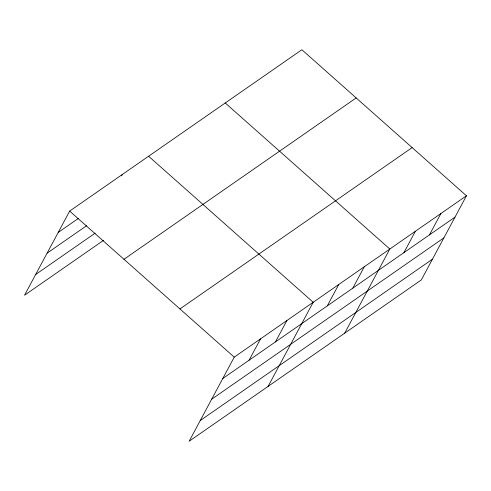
<?xml version="1.0" encoding="UTF-8"?>
<svg xmlns="http://www.w3.org/2000/svg" width="491" height="491" viewBox="0 0 491 491"><rect width="100%" height="100%" fill="white"/><g stroke="black" fill="none" stroke-linecap="round" stroke-linejoin="round"><path stroke-width="0.74" d="M466.45 195.78L234.244 357.129L189.133 441.262L421.339 279.913L466.45 195.78L301.867 49.738L69.661 211.087L24.55 295.22L103.503 240.357M121.578 175.852L122.296 174.514M249.109 360.198L260.561 338.845M275.426 341.914L286.879 320.562M268.086 386.405L313.197 302.272L148.607 156.23M327.288 305.875L338.735 284.522M352.833 288.131L364.279 266.773M344.713 333.156L389.823 249.029L225.24 102.981M403.915 252.632L415.368 231.279M429.459 234.882L440.906 213.53M58.208 232.439L78.259 218.507M47.105 253.16L86.576 225.731M35.659 274.5L95.186 233.139M123.971 259.285L356.178 97.93M179.933 308.937L412.139 147.588M222.797 378.487L454.997 217.132M211.689 399.201L443.895 237.853M200.242 420.548L432.448 259.193M69.661 211.087L234.244 357.129"/></g></svg>
